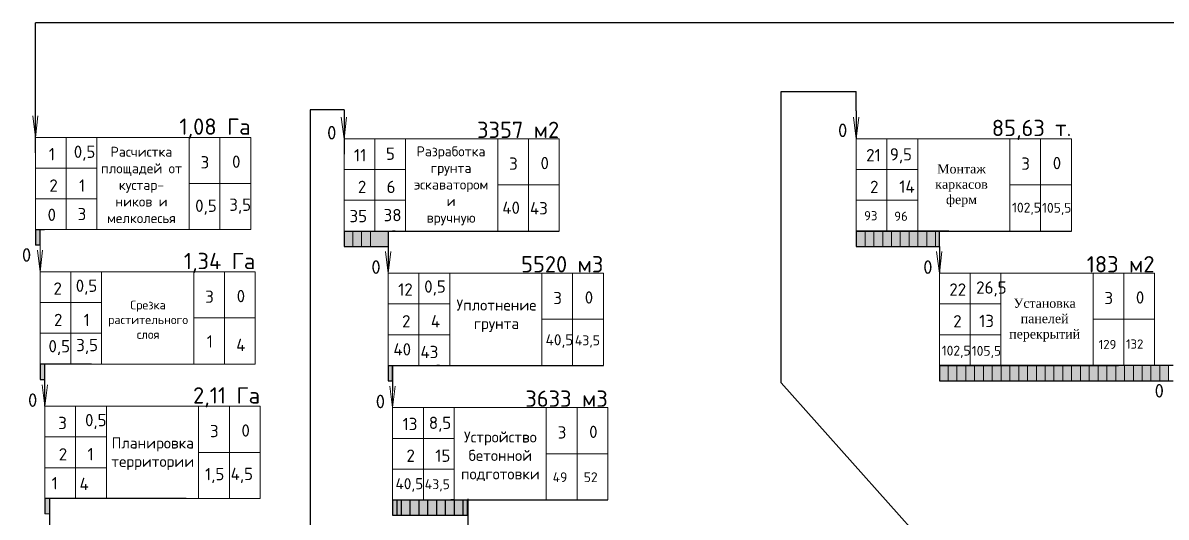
# Model space of a CAD drawing. Header units: millimetres. Extents: x -152693 to 518302, y -31658 to 793547.
# Drawn here: x 114927 to 135709, y 66083 to 75070 of the extents above; entities that cross this region are included whole.
import ezdxf

# ---------------------------------------------------------------- set-up
doc = ezdxf.new("R2010")
doc.units = ezdxf.units.MM
doc.styles.add('PDF ISOCPEUR', font='isocpeur.ttf')
doc.styles.add('ГОСТ 450', font='isocpeur.ttf', dxfattribs={"height": 450})

msp = doc.modelspace()

# ---------------------------------------------------------------- hatches: boundary and pattern name
at = {"lineweight": 20}
h = msp.add_hatch(color=1, dxfattribs=at)
h.dxf.hatch_style = 1
h.paths.add_polyline_path([(115157.12631, 71030.71434), (115237.27083, 71030.71434), (115237.27083, 71310.06721), (115157.12631, 71310.06721)])
h = msp.add_hatch(color=1, dxfattribs=at)
h.dxf.hatch_style = 1
h.paths.add_polyline_path([(120764.93655, 71006.14534), (120925.22558, 71006.14534), (120925.22558, 71285.49821), (120764.93655, 71285.49821)])
h = msp.add_hatch(color=1, dxfattribs=at)
h.dxf.hatch_style = 1
h.paths.add_polyline_path([(120925.22558, 71006.14534), (121085.51461, 71006.14534), (121085.51461, 71285.49821), (120925.22558, 71285.49821)])
h = msp.add_hatch(color=1, dxfattribs=at)
h.dxf.hatch_style = 1
h.paths.add_polyline_path([(121085.51461, 71006.14534), (121245.80364, 71006.14534), (121245.80364, 71285.49821), (121085.51461, 71285.49821)])
h = msp.add_hatch(color=1, dxfattribs=at)
h.dxf.hatch_style = 1
h.paths.add_polyline_path([(121245.80364, 71006.14534), (121568.68757, 71006.14534), (121568.68757, 71285.49821), (121245.80364, 71285.49821)])
h = msp.add_hatch(color=1, dxfattribs=at)
h.dxf.hatch_style = 1
h.paths.add_polyline_path([(130075.66237, 71006.14534), (130235.95141, 71006.14534), (130235.95141, 71285.49821), (130075.66237, 71285.49821)])
h = msp.add_hatch(color=1, dxfattribs=at)
h.dxf.hatch_style = 1
h.paths.add_polyline_path([(130235.95141, 71006.14534), (130396.24044, 71006.14534), (130396.24044, 71285.49821), (130235.95141, 71285.49821)])
h = msp.add_hatch(color=1, dxfattribs=at)
h.dxf.hatch_style = 1
h.paths.add_polyline_path([(130396.24044, 71006.14534), (130556.52947, 71006.14534), (130556.52947, 71285.49821), (130396.24044, 71285.49821)])
h = msp.add_hatch(color=1, dxfattribs=at)
h.dxf.hatch_style = 1
h.paths.add_polyline_path([(130556.52947, 71006.14534), (130716.8185, 71006.14534), (130716.8185, 71285.49821), (130556.52947, 71285.49821)])
h = msp.add_hatch(color=1, dxfattribs=at)
h.dxf.hatch_style = 1
h.paths.add_polyline_path([(130716.8185, 71006.14534), (130877.10753, 71006.14534), (130877.10753, 71285.49821), (130716.8185, 71285.49821)])
h = msp.add_hatch(color=1, dxfattribs=at)
h.dxf.hatch_style = 1
h.paths.add_polyline_path([(130877.10753, 71006.14534), (131037.39656, 71006.14534), (131037.39656, 71285.49821), (130877.10753, 71285.49821)])
h = msp.add_hatch(color=1, dxfattribs=at)
h.dxf.hatch_style = 1
h.paths.add_polyline_path([(131037.39656, 71006.14534), (131197.68559, 71006.14534), (131197.68559, 71285.49821), (131037.39656, 71285.49821)])
h = msp.add_hatch(color=1, dxfattribs=at)
h.dxf.hatch_style = 1
h.paths.add_polyline_path([(131197.68559, 71006.14534), (131357.97463, 71006.14534), (131357.97463, 71285.49821), (131197.68559, 71285.49821)])
h = msp.add_hatch(color=1, dxfattribs=at)
h.dxf.hatch_style = 1
h.paths.add_polyline_path([(131357.97463, 71006.14534), (131518.26366, 71006.14534), (131518.26366, 71285.49821), (131357.97463, 71285.49821)])
h = msp.add_hatch(color=1, dxfattribs=at)
h.dxf.hatch_style = 1
h.paths.add_polyline_path([(131518.26366, 71006.14534), (131586.75204, 71006.14534), (131586.75204, 71285.49821), (131518.26366, 71285.49821)])
h = msp.add_hatch(color=1, dxfattribs=at)
h.dxf.hatch_style = 1
h.paths.add_polyline_path([(115241.32601, 68587.20336), (115321.47052, 68587.20336), (115321.47052, 68866.55623), (115241.32601, 68866.55623)])
h = msp.add_hatch(color=1, dxfattribs=at)
h.dxf.hatch_style = 1
h.paths.add_polyline_path([(121568.68757, 68562.63435), (121648.83209, 68562.63435), (121648.83209, 68841.98722), (121568.68757, 68841.98722)])
h = msp.add_hatch(color=1, dxfattribs=at)
h.dxf.hatch_style = 1
h.paths.add_polyline_path([(131586.75204, 68562.63435), (131747.04107, 68562.63435), (131747.04107, 68841.98722), (131586.75204, 68841.98722)])
h = msp.add_hatch(color=1, dxfattribs=at)
h.dxf.hatch_style = 1
h.paths.add_polyline_path([(131747.04107, 68562.63435), (131907.3301, 68562.63435), (131907.3301, 68841.98722), (131747.04107, 68841.98722)])
h = msp.add_hatch(color=1, dxfattribs=at)
h.dxf.hatch_style = 1
h.paths.add_polyline_path([(131907.3301, 68562.63435), (132067.61913, 68562.63435), (132067.61913, 68841.98722), (131907.3301, 68841.98722)])
h = msp.add_hatch(color=1, dxfattribs=at)
h.dxf.hatch_style = 1
h.paths.add_polyline_path([(132067.61913, 68562.63435), (132227.90816, 68562.63435), (132227.90816, 68841.98722), (132067.61913, 68841.98722)])
h = msp.add_hatch(color=1, dxfattribs=at)
h.dxf.hatch_style = 1
h.paths.add_polyline_path([(132227.90816, 68562.63435), (132388.19719, 68562.63435), (132388.19719, 68841.98722), (132227.90816, 68841.98722)])
h = msp.add_hatch(color=1, dxfattribs=at)
h.dxf.hatch_style = 1
h.paths.add_polyline_path([(132388.19719, 68562.63435), (132548.48622, 68562.63435), (132548.48622, 68841.98722), (132388.19719, 68841.98722)])
h = msp.add_hatch(color=1, dxfattribs=at)
h.dxf.hatch_style = 1
h.paths.add_polyline_path([(132548.48622, 68562.63435), (132708.77526, 68562.63435), (132708.77526, 68841.98722), (132548.48622, 68841.98722)])
h = msp.add_hatch(color=1, dxfattribs=at)
h.dxf.hatch_style = 1
h.paths.add_polyline_path([(132708.77526, 68562.63435), (132869.06429, 68562.63435), (132869.06429, 68841.98722), (132708.77526, 68841.98722)])
h = msp.add_hatch(color=1, dxfattribs=at)
h.dxf.hatch_style = 1
h.paths.add_polyline_path([(132869.06429, 68562.63435), (133029.35332, 68562.63435), (133029.35332, 68841.98722), (132869.06429, 68841.98722)])
h = msp.add_hatch(color=1, dxfattribs=at)
h.dxf.hatch_style = 1
h.paths.add_polyline_path([(133029.35332, 68562.63435), (133189.64235, 68562.63435), (133189.64235, 68841.98722), (133029.35332, 68841.98722)])
h = msp.add_hatch(color=1, dxfattribs=at)
h.dxf.hatch_style = 1
h.paths.add_polyline_path([(133189.64235, 68562.63435), (133349.93138, 68562.63435), (133349.93138, 68841.98722), (133189.64235, 68841.98722)])
h = msp.add_hatch(color=1, dxfattribs=at)
h.dxf.hatch_style = 1
h.paths.add_polyline_path([(133349.93138, 68562.63435), (133510.22041, 68562.63435), (133510.22041, 68841.98722), (133349.93138, 68841.98722)])
h = msp.add_hatch(color=1, dxfattribs=at)
h.dxf.hatch_style = 1
h.paths.add_polyline_path([(133510.22041, 68562.63435), (133670.50944, 68562.63435), (133670.50944, 68841.98722), (133510.22041, 68841.98722)])
h = msp.add_hatch(color=1, dxfattribs=at)
h.dxf.hatch_style = 1
h.paths.add_polyline_path([(133670.50944, 68562.63435), (133830.79848, 68562.63435), (133830.79848, 68841.98722), (133670.50944, 68841.98722)])
h = msp.add_hatch(color=1, dxfattribs=at)
h.dxf.hatch_style = 1
h.paths.add_polyline_path([(133830.79848, 68562.63435), (133991.08751, 68562.63435), (133991.08751, 68841.98722), (133830.79848, 68841.98722)])
h = msp.add_hatch(color=1, dxfattribs=at)
h.dxf.hatch_style = 1
h.paths.add_polyline_path([(133991.08751, 68562.63435), (134151.37654, 68562.63435), (134151.37654, 68841.98722), (133991.08751, 68841.98722)])
h = msp.add_hatch(color=1, dxfattribs=at)
h.dxf.hatch_style = 1
h.paths.add_polyline_path([(134151.37654, 68562.63435), (134311.66557, 68562.63435), (134311.66557, 68841.98722), (134151.37654, 68841.98722)])
h = msp.add_hatch(color=1, dxfattribs=at)
h.dxf.hatch_style = 1
h.paths.add_polyline_path([(134311.66557, 68562.63435), (134471.9546, 68562.63435), (134471.9546, 68841.98722), (134311.66557, 68841.98722)])
h = msp.add_hatch(color=1, dxfattribs=at)
h.dxf.hatch_style = 1
h.paths.add_polyline_path([(134471.9546, 68562.63435), (134632.24363, 68562.63435), (134632.24363, 68841.98722), (134471.9546, 68841.98722)])
h = msp.add_hatch(color=1, dxfattribs=at)
h.dxf.hatch_style = 1
h.paths.add_polyline_path([(134632.24363, 68562.63435), (134792.53266, 68562.63435), (134792.53266, 68841.98722), (134632.24363, 68841.98722)])
h = msp.add_hatch(color=1, dxfattribs=at)
h.dxf.hatch_style = 1
h.paths.add_polyline_path([(134792.53266, 68562.63435), (134952.8217, 68562.63435), (134952.8217, 68841.98722), (134792.53266, 68841.98722)])
h = msp.add_hatch(color=1, dxfattribs=at)
h.dxf.hatch_style = 1
h.paths.add_polyline_path([(134952.8217, 68562.63435), (135113.11073, 68562.63435), (135113.11073, 68841.98722), (134952.8217, 68841.98722)])
h = msp.add_hatch(color=1, dxfattribs=at)
h.dxf.hatch_style = 1
h.paths.add_polyline_path([(135113.11073, 68562.63435), (135273.39976, 68562.63435), (135273.39976, 68841.98722), (135113.11073, 68841.98722)])
h = msp.add_hatch(color=1, dxfattribs=at)
h.dxf.hatch_style = 1
h.paths.add_polyline_path([(135273.39976, 68562.63435), (135433.68879, 68562.63435), (135433.68879, 68841.98722), (135273.39976, 68841.98722)])
h = msp.add_hatch(color=1, dxfattribs=at)
h.dxf.hatch_style = 1
h.paths.add_polyline_path([(135433.68879, 68562.63435), (135593.97782, 68562.63435), (135593.97782, 68841.98722), (135433.68879, 68841.98722)])
h = msp.add_hatch(color=1, dxfattribs=at)
h.dxf.hatch_style = 1
h.paths.add_polyline_path([(135593.97782, 68562.63435), (135754.26685, 68562.63435), (135754.26685, 68841.98722), (135593.97782, 68841.98722)])
h = msp.add_hatch(color=1, dxfattribs=at)
h.dxf.hatch_style = 1
h.paths.add_polyline_path([(115328.17222, 66143.69237), (115408.31673, 66143.69237), (115408.31673, 66423.04524), (115328.17222, 66423.04524)])
h = msp.add_hatch(color=1, dxfattribs=at)
h.dxf.hatch_style = 1
h.paths.add_polyline_path([(121648.83209, 66119.12337), (121809.12112, 66119.12337), (121809.12112, 66398.47624), (121648.83209, 66398.47624)])
h = msp.add_hatch(color=1, dxfattribs=at)
h.dxf.hatch_style = 1
h.paths.add_polyline_path([(121809.12112, 66119.12337), (121969.41015, 66119.12337), (121969.41015, 66398.47624), (121809.12112, 66398.47624)])
h = msp.add_hatch(color=1, dxfattribs=at)
h.dxf.hatch_style = 1
h.paths.add_polyline_path([(121969.41015, 66119.12337), (122129.69918, 66119.12337), (122129.69918, 66398.47624), (121969.41015, 66398.47624)])
h = msp.add_hatch(color=1, dxfattribs=at)
h.dxf.hatch_style = 1
h.paths.add_polyline_path([(122129.69918, 66119.12337), (122289.98821, 66119.12337), (122289.98821, 66398.47624), (122129.69918, 66398.47624)])
h = msp.add_hatch(color=1, dxfattribs=at)
h.dxf.hatch_style = 1
h.paths.add_polyline_path([(122289.98821, 66119.12337), (122450.27724, 66119.12337), (122450.27724, 66398.47624), (122289.98821, 66398.47624)])
h = msp.add_hatch(color=1, dxfattribs=at)
h.dxf.hatch_style = 1
h.paths.add_polyline_path([(122450.27724, 66119.15673), (122610.56628, 66119.15673), (122610.56628, 66398.5096), (122450.27724, 66398.5096)])
h = msp.add_hatch(color=1, dxfattribs=at)
h.dxf.hatch_style = 1
h.paths.add_polyline_path([(122611.66235, 66119.07326), (122771.95138, 66119.07326), (122771.95138, 66398.42613), (122611.66235, 66398.42613)])
h = msp.add_hatch(color=1, dxfattribs=at)
h.dxf.hatch_style = 1
h.paths.add_polyline_path([(122771.95138, 66119.06492), (122932.24041, 66119.06492), (122932.24041, 66398.41779), (122771.95138, 66398.41779)])
h = msp.add_hatch(color=1, dxfattribs=at)
h.dxf.hatch_style = 1
h.paths.add_polyline_path([(122932.24041, 66119.04824), (123010.74717, 66119.05249), (123010.74717, 66398.40537), (122932.24041, 66398.40111)])

# ---------------------------------------------------------------- linework, layer by layer
for p, q in [((165340.4008, 75070.12998), (115157.12631, 75070.12998)), ((115157.12631, 72986.18445), (115157.12631, 75070.12998)), ((128708.61972, 68527.0325), (128708.61972, 73821.55998)), ((128708.61972, 73821.55998), (130075.66237, 73821.55998)), ((130075.66237, 73469.62364), (130075.66237, 73821.55998)), ((120764.93655, 73488.87125), (120151.51998, 73488.87125)), ((120151.51998, 73488.87125), (120151.51998, 64990.52652)), ((120764.93655, 73488.87125), (120764.93655, 72682.26257)), ((130075.66237, 73469.62364), (130075.66237, 72961.61544)), ((115157.12631, 72706.83157), (115157.12631, 72986.18445)), ((115157.12631, 71310.06721), (115157.12631, 71030.71434)), ((115157.12631, 71310.06721), (115317.41535, 71310.06721)), ((120764.93655, 71285.49821), (121906.69544, 71285.49821)), ((120764.93655, 71285.49821), (124675.87676, 71285.49821)), ((120764.93655, 71285.49821), (124675.87676, 71285.49821)), ((120764.93655, 71285.49821), (122394.49497, 71285.49821)), ((120764.93655, 71285.49821), (124675.87676, 71285.49821)), ((120764.93655, 71285.49821), (120764.93655, 71006.14534)), ((120764.93655, 71285.49821), (121406.09267, 71285.49821)), ((121406.09267, 71285.49821), (121568.68757, 71285.49821)), ((121568.68757, 71285.49821), (121568.68757, 70554.89174)), ((121696.11279, 71285.49821), (121646.52622, 71285.49821)), ((130075.66237, 71285.49821), (131217.42126, 71285.49821)), ((130075.66237, 71285.49821), (133986.60259, 71285.49821)), ((130075.66237, 71285.49821), (133986.60259, 71285.49821)), ((130075.66237, 71285.49821), (131705.2208, 71285.49821)), ((130075.66237, 71285.49821), (133986.60259, 71285.49821)), ((130075.66237, 71285.49821), (133986.60259, 71285.49821)), ((130075.66237, 71285.49821), (130075.66237, 71006.14534)), ((131758.6972, 71285.49821), (130075.66237, 71285.49821)), ((131006.83861, 71285.49821), (130957.25205, 71285.49821)), ((131586.75204, 71006.14534), (131586.75204, 71285.49821)), ((131758.6972, 71285.49821), (131838.84172, 71285.49821)), ((115241.32601, 71030.71434), (115157.12631, 71030.71434)), ((120764.93655, 71006.14534), (121406.09267, 71006.14534)), ((121406.09267, 71006.14534), (121568.68757, 71006.14534)), ((130075.66237, 71006.14534), (131586.75204, 71006.14534)), ((131586.75204, 71006.14534), (131586.75204, 70518.10446)), ((115241.32601, 68866.55623), (115241.32601, 68587.20336)), ((116122.91568, 68866.55623), (115241.32601, 68866.55623)), ((115328.17222, 68099.16248), (115328.17222, 68866.55623)), ((116172.50225, 68866.55623), (116122.91568, 68866.55623)), ((121568.68757, 68841.98722), (122938.79824, 68841.98722)), ((121568.68757, 68841.98722), (125479.62778, 68841.98722)), ((121568.68757, 68841.98722), (125479.62778, 68841.98722)), ((121568.68757, 68841.98722), (123524.15768, 68841.98722)), ((121568.68757, 68841.98722), (125479.62778, 68841.98722)), ((121568.68757, 68841.98722), (121568.68757, 68562.63435)), ((121648.83209, 68562.63435), (121648.83209, 68841.98722)), ((121648.83209, 68562.63435), (121648.83209, 68841.98722)), ((121648.83209, 68841.98722), (121648.83209, 68374.13352)), ((122499.86381, 68841.98722), (122450.27724, 68841.98722)), ((131586.75204, 68841.98722), (132728.51092, 68841.98722)), ((131586.75204, 68841.98722), (134845.86888, 68841.98722)), ((131586.75204, 68841.98722), (134845.86888, 68841.98722)), ((131586.75204, 68841.98722), (133216.31046, 68841.98722)), ((131586.75204, 68841.98722), (134845.86888, 68841.98722)), ((131586.75204, 68841.98722), (134845.86888, 68841.98722)), ((131586.75204, 68841.98722), (131586.75204, 68562.63435)), ((131666.89655, 68841.98722), (131586.75204, 68841.98722)), ((135834.41137, 68841.98722), (131666.89655, 68841.98722)), ((132517.92828, 68841.98722), (132468.34171, 68841.98722)), ((115241.32601, 68587.20336), (115328.17222, 68587.20336)), ((121568.68757, 68562.63435), (121648.83209, 68562.63435)), ((128708.61972, 68527.0325), (131439.61534, 65467.9264)), ((131586.75204, 68562.63435), (135834.41137, 68562.63435)), ((115328.17222, 66423.04524), (115328.17222, 66143.69237)), ((117892.79672, 66423.04524), (115328.17222, 66423.04524)), ((115408.31673, 66423.04524), (115408.31673, 65655.65149)), ((116259.34846, 66423.04524), (116209.76189, 66423.04524)), ((121648.83209, 66398.47624), (123018.94275, 66398.47624)), ((121648.83209, 66398.47624), (125559.7723, 66398.47624)), ((121648.83209, 66398.47624), (125559.7723, 66398.47624)), ((121648.83209, 66398.47624), (123604.30219, 66398.47624)), ((121648.83209, 66398.47624), (125559.7723, 66398.47624)), ((121648.83209, 66398.47624), (121648.83209, 66119.12337)), ((121648.83209, 66398.47624), (121648.83209, 66119.12337)), ((121648.83209, 66398.47624), (121648.83209, 66119.12337)), ((121648.83209, 66398.47624), (121648.83209, 66119.12337)), ((121728.9766, 66119.12337), (121728.9766, 66398.47624)), ((121809.12112, 66119.12337), (121809.12112, 66398.47624)), ((121969.41015, 66119.12337), (121969.41015, 66398.47624)), ((122129.69918, 66119.12337), (122129.69918, 66398.47624)), ((122289.98821, 66119.12337), (122289.98821, 66398.47624)), ((122450.27724, 66119.12337), (122450.27724, 66398.47624)), ((122611.66235, 66119.07326), (122611.66235, 66398.47624)), ((122611.66235, 66398.42613), (122771.95138, 66398.42613)), ((122766.24358, 66398.47624), (122706.73969, 66398.47624)), ((122771.95138, 66119.07326), (122771.95138, 66398.42613)), ((122771.95138, 66398.41779), (122932.24041, 66398.41779)), ((122932.24041, 66119.06492), (122932.24041, 66398.41779)), ((122932.24041, 66119.05658), (122932.24041, 66398.40945)), ((122932.24041, 66398.40111), (123092.52944, 66398.40111)), ((123010.92373, 66398.40514), (123010.57062, 66119.05272)), ((123010.57062, 66119.05272), (123010.92373, 66398.40514)), ((123014.45144, 66415.0303), (123013.49115, 65655.31883)), ((123014.25409, 66119.22493), (123014.25409, 66398.57781)), ((123092.52944, 66398.39277), (123252.81847, 66398.39277)), ((121648.83209, 66119.12337), (121728.9766, 66119.12337)), ((121648.83209, 66119.07326), (122611.66235, 66119.07326)), ((122611.66235, 66119.07326), (122771.95138, 66119.07326)), ((122771.95138, 66119.06492), (122932.24041, 66119.06492)), ((122932.24041, 66119.05658), (123010.5705, 66118.95757))]:
    msp.add_line(p, q)
for p, q in [((119068.06653, 72986.18445), (115157.12631, 72986.18445)), ((115715.83206, 72986.18445), (115715.83206, 71310.06721)), ((116274.5378, 72986.18445), (116274.5378, 71310.06721)), ((117950.65504, 72986.18445), (117950.65504, 71310.06721)), ((118509.36078, 72986.18445), (118509.36078, 71310.06721)), ((119068.06653, 72986.18445), (119068.06653, 71310.06721)), ((124675.87676, 72961.61544), (120764.93655, 72961.61544)), ((121323.64229, 72961.61544), (121323.64229, 71285.49821)), ((121882.34804, 72961.61544), (121882.34804, 71285.49821)), ((123558.46527, 72961.61544), (123558.46527, 71285.49821)), ((124117.17102, 72961.61544), (124117.17102, 71285.49821)), ((124675.87676, 72961.61544), (124675.87676, 71285.49821)), ((133986.60259, 72961.61544), (130075.66237, 72961.61544)), ((130075.66237, 72961.61544), (130075.66237, 71285.49821)), ((130634.36812, 72961.61544), (130634.36812, 71285.49821)), ((131193.07386, 72961.61544), (131193.07386, 71285.49821)), ((132869.1911, 72961.61544), (132869.1911, 71285.49821)), ((133427.89684, 72961.61544), (133427.89684, 71285.49821)), ((133986.60259, 72961.61544), (133986.60259, 71285.49821)), ((115157.12631, 72706.83157), (115157.12631, 71310.06721)), ((120764.93655, 72682.26257), (120764.93655, 71285.49821)), ((115157.12631, 72427.4787), (116274.5378, 72427.4787)), ((120764.93655, 72402.9097), (121882.34804, 72402.9097)), ((130075.66237, 72402.9097), (131193.07386, 72402.9097)), ((117950.65504, 72148.12583), (119068.06653, 72148.12583)), ((123558.46527, 72123.55683), (124675.87676, 72123.55683)), ((132869.1911, 72123.55683), (133986.60259, 72123.55683)), ((115157.12631, 71868.77296), (116274.5378, 71868.77296)), ((120764.93655, 71844.20395), (121882.34804, 71844.20395)), ((130075.66237, 71844.20395), (131193.07386, 71844.20395)), ((115157.12631, 71310.06721), (119068.06653, 71310.06721)), ((120764.93655, 71285.49821), (124675.87676, 71285.49821)), ((130075.66237, 71285.49821), (133986.60259, 71285.49821)), ((119152.26622, 70542.67346), (115241.32601, 70542.67346)), ((115800.03175, 70542.67346), (115800.03175, 68866.55623)), ((116358.7375, 70542.67346), (116358.7375, 68866.55623)), ((118034.85473, 70542.67346), (118034.85473, 68866.55623)), ((118593.56047, 70542.67346), (118593.56047, 68866.55623)), ((119152.26622, 70542.67346), (119152.26622, 68866.55623)), ((125479.62778, 70518.10446), (121568.68757, 70518.10446)), ((121568.68757, 70518.10446), (121568.68757, 68841.98722)), ((122127.39332, 70518.10446), (122127.39332, 68841.98722)), ((122686.09906, 70518.10446), (122686.09906, 68841.98722)), ((124362.21629, 70518.10446), (124362.21629, 68841.98722)), ((124920.92204, 70518.10446), (124920.92204, 68841.98722)), ((125479.62778, 70518.10446), (125479.62778, 68841.98722)), ((135497.69225, 70518.10446), (131586.75204, 70518.10446)), ((132145.45778, 70518.10446), (132145.45778, 68841.98722)), ((132704.16352, 70518.10446), (132704.16352, 68841.98722)), ((134380.28076, 70518.10446), (134380.28076, 68841.98722)), ((134938.9865, 70518.10446), (134938.9865, 68841.98722)), ((135497.69225, 70518.10446), (135497.69225, 68841.98722)), ((115241.32601, 70263.32059), (115241.32601, 68866.55623)), ((131586.75204, 70238.75159), (131586.75204, 68841.98722)), ((115241.32601, 69983.96772), (116358.7375, 69983.96772)), ((121568.68757, 69959.39871), (122686.09906, 69959.39871)), ((131586.75204, 69959.39871), (132704.16352, 69959.39871)), ((118034.85473, 69704.61484), (119152.26622, 69704.61484)), ((124362.21629, 69680.04584), (125479.62778, 69680.04584)), ((134380.28076, 69680.04584), (135497.69225, 69680.04584)), ((115241.32601, 69425.26197), (116358.7375, 69425.26197)), ((121568.68757, 69400.69297), (122686.09906, 69400.69297)), ((131586.75204, 69400.69297), (132704.16352, 69400.69297)), ((115241.32601, 68866.55623), (119152.26622, 68866.55623)), ((121568.68757, 68841.98722), (125479.62778, 68841.98722)), ((131586.75204, 68841.98722), (134845.86888, 68841.98722)), ((119239.11243, 68099.16248), (115328.17222, 68099.16248)), ((115328.17222, 68099.16248), (115328.17222, 66423.04524)), ((115886.87796, 68099.16248), (115886.87796, 66423.04524)), ((116445.58371, 68099.16248), (116445.58371, 66423.04524)), ((118121.70094, 68099.16248), (118121.70094, 66423.04524)), ((118680.40668, 68099.16248), (118680.40668, 66423.04524)), ((119239.11243, 68099.16248), (119239.11243, 66423.04524)), ((125559.7723, 68074.59347), (121648.83209, 68074.59347)), ((122207.53783, 68074.59347), (122207.53783, 66398.47624)), ((122766.24358, 68074.59347), (122766.24358, 66398.47624)), ((124442.36081, 68074.59347), (124442.36081, 66398.47624)), ((125001.06655, 68074.59347), (125001.06655, 66398.47624)), ((125559.7723, 68074.59347), (125559.7723, 66398.47624)), ((121648.83209, 67795.2406), (121648.83209, 66398.47624)), ((115328.17222, 67540.45673), (116445.58371, 67540.45673)), ((121648.83209, 67515.88773), (122766.24358, 67515.88773)), ((118121.70094, 67261.10386), (119239.11243, 67261.10386)), ((124442.36081, 67236.53486), (125559.7723, 67236.53486)), ((115328.17222, 66981.75099), (116445.58371, 66981.75099)), ((121648.83209, 66957.18198), (122766.24358, 66957.18198)), ((115328.17222, 66423.04524), (119239.11243, 66423.04524)), ((121648.83209, 66398.47624), (125559.7723, 66398.47624))]:
    msp.add_line(p, q, dxfattribs=at)
for points in [[(115201.66872, 73378.15765), (115157.12631, 72986.18445), (115108.12966, 73378.15765)], [(120809.47896, 73353.58865), (120764.93655, 72961.61544), (120715.9399, 73353.58865)], [(130120.20478, 73353.58865), (130075.66237, 72961.61544), (130026.66572, 73353.58865)], [(115241.32601, 71310.06721), (115241.32601, 70263.32059)], [(131586.75204, 71285.49821), (131586.75204, 70238.75159)], [(115285.86842, 70934.64667), (115241.32601, 70542.67346), (115192.32936, 70934.64667)], [(121613.22998, 70910.07766), (121568.68757, 70518.10446), (121519.69092, 70910.07766)], [(131631.29444, 70910.07766), (131586.75204, 70518.10446), (131537.75538, 70910.07766)], [(121648.83209, 68841.98722), (121648.83209, 67795.2406)], [(115372.71463, 68491.13568), (115328.17222, 68099.16248), (115279.17557, 68491.13568)], [(121693.3745, 68466.56668), (121648.83209, 68074.59347), (121599.83544, 68466.56668)]]:
    msp.add_lwpolyline(points, dxfattribs=at)
at = {"color": 18, "lineweight": 20, "true_color": 0x000000}
msp.add_lwpolyline([(115157.12631, 71310.06721), (115236.92156, 71310.06721), (115236.92156, 71030.71434), (115157.12631, 71030.71434)], close=True, dxfattribs=at)
at = {"color": 1, "lineweight": 20}
for points in [[(120764.93655, 71285.49821), (120925.22558, 71285.49821), (120925.22558, 71006.14534), (120764.93655, 71006.14534)], [(120925.22558, 71285.49821), (121085.51461, 71285.49821), (121085.51461, 71006.14534), (120925.22558, 71006.14534)], [(121085.51461, 71285.49821), (121245.80364, 71285.49821), (121245.80364, 71006.14534), (121085.51461, 71006.14534)], [(121245.80364, 71285.49821), (121568.68757, 71285.49821), (121568.68757, 71006.14534), (121245.80364, 71006.14534)], [(130075.66237, 71285.49821), (130235.95141, 71285.49821), (130235.95141, 71006.14534), (130075.66237, 71006.14534)], [(130235.95141, 71285.49821), (130396.24044, 71285.49821), (130396.24044, 71006.14534), (130235.95141, 71006.14534)], [(130396.24044, 71285.49821), (130556.52947, 71285.49821), (130556.52947, 71006.14534), (130396.24044, 71006.14534)], [(130556.52947, 71285.49821), (130716.8185, 71285.49821), (130716.8185, 71006.14534), (130556.52947, 71006.14534)], [(130716.8185, 71285.49821), (130877.10753, 71285.49821), (130877.10753, 71006.14534), (130716.8185, 71006.14534)], [(130877.10753, 71285.49821), (131037.39656, 71285.49821), (131037.39656, 71006.14534), (130877.10753, 71006.14534)], [(131037.39656, 71285.49821), (131197.68559, 71285.49821), (131197.68559, 71006.14534), (131037.39656, 71006.14534)], [(131197.68559, 71285.49821), (131357.97463, 71285.49821), (131357.97463, 71006.14534), (131197.68559, 71006.14534)], [(131357.97463, 71285.49821), (131518.26366, 71285.49821), (131518.26366, 71006.14534), (131357.97463, 71006.14534)], [(131586.75204, 68841.98722), (131747.04107, 68841.98722), (131747.04107, 68562.63435), (131586.75204, 68562.63435)], [(131747.04107, 68841.98722), (131907.3301, 68841.98722), (131907.3301, 68562.63435), (131747.04107, 68562.63435)], [(131907.3301, 68841.98722), (132067.61913, 68841.98722), (132067.61913, 68562.63435), (131907.3301, 68562.63435)], [(132067.61913, 68841.98722), (132227.90816, 68841.98722), (132227.90816, 68562.63435), (132067.61913, 68562.63435)], [(132227.90816, 68841.98722), (132388.19719, 68841.98722), (132388.19719, 68562.63435), (132227.90816, 68562.63435)], [(132388.19719, 68841.98722), (132548.48622, 68841.98722), (132548.48622, 68562.63435), (132388.19719, 68562.63435)], [(132548.48622, 68841.98722), (132708.77526, 68841.98722), (132708.77526, 68562.63435), (132548.48622, 68562.63435)], [(132708.77526, 68841.98722), (132869.06429, 68841.98722), (132869.06429, 68562.63435), (132708.77526, 68562.63435)], [(132869.06429, 68841.98722), (133029.35332, 68841.98722), (133029.35332, 68562.63435), (132869.06429, 68562.63435)], [(133029.35332, 68841.98722), (133189.64235, 68841.98722), (133189.64235, 68562.63435), (133029.35332, 68562.63435)], [(133189.64235, 68841.98722), (133349.93138, 68841.98722), (133349.93138, 68562.63435), (133189.64235, 68562.63435)], [(133349.93138, 68841.98722), (133510.22041, 68841.98722), (133510.22041, 68562.63435), (133349.93138, 68562.63435)], [(133510.22041, 68841.98722), (133670.50944, 68841.98722), (133670.50944, 68562.63435), (133510.22041, 68562.63435)], [(133670.50944, 68841.98722), (133830.79848, 68841.98722), (133830.79848, 68562.63435), (133670.50944, 68562.63435)], [(133830.79848, 68841.98722), (133991.08751, 68841.98722), (133991.08751, 68562.63435), (133830.79848, 68562.63435)], [(133991.08751, 68841.98722), (134151.37654, 68841.98722), (134151.37654, 68562.63435), (133991.08751, 68562.63435)], [(134151.37654, 68841.98722), (134311.66557, 68841.98722), (134311.66557, 68562.63435), (134151.37654, 68562.63435)], [(134311.66557, 68841.98722), (134471.9546, 68841.98722), (134471.9546, 68562.63435), (134311.66557, 68562.63435)], [(134471.9546, 68841.98722), (134632.24363, 68841.98722), (134632.24363, 68562.63435), (134471.9546, 68562.63435)], [(134632.24363, 68841.98722), (134792.53266, 68841.98722), (134792.53266, 68562.63435), (134632.24363, 68562.63435)], [(134792.53266, 68841.98722), (134952.8217, 68841.98722), (134952.8217, 68562.63435), (134792.53266, 68562.63435)], [(134952.8217, 68841.98722), (135113.11073, 68841.98722), (135113.11073, 68562.63435), (134952.8217, 68562.63435)], [(135113.11073, 68841.98722), (135273.39976, 68841.98722), (135273.39976, 68562.63435), (135113.11073, 68562.63435)], [(135273.39976, 68841.98722), (135433.68879, 68841.98722), (135433.68879, 68562.63435), (135273.39976, 68562.63435)], [(135433.68879, 68841.98722), (135593.97782, 68841.98722), (135593.97782, 68562.63435), (135433.68879, 68562.63435)], [(135593.97782, 68841.98722), (135754.26685, 68841.98722), (135754.26685, 68562.63435), (135593.97782, 68562.63435)], [(115328.17222, 66423.04524), (115408.31673, 66423.04524), (115408.31673, 66143.69237), (115328.17222, 66143.69237)], [(121648.83209, 66398.47624), (121728.9766, 66398.47624), (121728.9766, 66119.12337), (121648.83209, 66119.12337)], [(121648.83209, 66398.47624), (123010.74717, 66398.40537), (123010.74717, 66119.05249), (121648.83209, 66119.12337)], [(121648.83209, 66398.47624), (121809.12112, 66398.47624), (121809.12112, 66119.12337), (121648.83209, 66119.12337)], [(121809.12112, 66398.47624), (121969.41015, 66398.47624), (121969.41015, 66119.12337), (121809.12112, 66119.12337)], [(121969.41015, 66398.47624), (122129.69918, 66398.47624), (122129.69918, 66119.12337), (121969.41015, 66119.12337)], [(122129.69918, 66398.47624), (122289.98821, 66398.47624), (122289.98821, 66119.12337), (122129.69918, 66119.12337)], [(122289.98821, 66398.47624), (122450.27724, 66398.47624), (122450.27724, 66119.12337), (122289.98821, 66119.12337)], [(122611.66235, 66398.42613), (122771.95138, 66398.42613), (122771.95138, 66119.07326), (122611.66235, 66119.07326)], [(122771.95138, 66398.41779), (122932.24041, 66398.41779), (122932.24041, 66119.06492), (122771.95138, 66119.06492)]]:
    msp.add_lwpolyline(points, close=True, dxfattribs=at)

# ---------------------------------------------------------------- texts
at = {"lineweight": 20, "style": 'PDF ISOCPEUR'}
for s, insert, char_height, attachment_point in [('1,08 Га ', (119068.06653, 73149.28145), 296.276621, 6), ('0', (120457.59392, 72949.51703), 246.89718, 7), ('3357 м2', (124675.87676, 73124.71244), 296.276621, 6), ('0', (129744.74786, 72993.3968), 246.89718, 7), ('85,63 т. ', (133986.60259, 73124.71244), 296.276621, 6), ('1', (115399.21427, 72570.62867), 223.4823, 7), ('0,5', (115852.57576, 72562.65592), 223.482298, 7), ('5', (121527.55476, 72579.42703), 223.4823, 7), ('0', (118729.30289, 72433.7834), 223.4823, 7), ('0', (124337.11312, 72409.2144), 223.4823, 7), ('0', (133647.83895, 72409.2144), 223.4823, 7), ('2', (115408.92362, 72000.4185), 223.4823, 7), ('1', (115948.51294, 72000.4185), 223.4823, 7), ('2', (121016.73386, 71975.8495), 223.4823, 7), ('2', (130327.45968, 71975.8495), 223.4823, 7), ('0,5', (118058.80641, 71581.39623), 223.482298, 7), ('3,5', (118679.31084, 71599.47581), 223.482298, 7), ('40', (123641.94508, 71597.26858), 223.482298, 7), ('102,5', (132907.49262, 71580.13507), 178.785838, 7), ('0', (115376.43613, 71468.78483), 223.4823, 7), ('0', (115376.43613, 71468.78483), 223.4823, 7), ('35', (120864.46349, 71444.58333), 223.482298, 7), ('0', (114909.48506, 70726.56165), 246.89718, 7), ('1,34 Га', (119152.26622, 70705.77046), 296.276621, 6), ('0', (121261.34495, 70506.00604), 246.89718, 7), ('5520 м3', (125479.62778, 70681.20146), 296.276621, 6), ('0', (131292.93999, 70506.00604), 246.89718, 7), ('183 м2 ', (135497.69225, 70681.20146), 296.276621, 6), ('2', (115483.41396, 70127.11769), 223.4823, 7), ('0,5', (115888.16149, 70127.11769), 223.482298, 7), ('0', (118813.50258, 69990.27242), 223.4823, 7), ('0', (125140.86414, 69965.70342), 223.4823, 7), ('0', (135158.92861, 69965.70342), 223.4823, 7), ('2', (115493.12332, 69556.90752), 223.4823, 7), ('1', (116032.71264, 69556.90752), 223.4823, 7), ('2', (121820.48488, 69532.33851), 223.4823, 7), ('2', (131838.54934, 69532.33851), 223.4823, 7), ('40', (121662.43936, 69022.21196), 223.482298, 7), ('40,5', (124428.89875, 69160.10454), 201.134068, 7), ('102,5', (131629.79533, 68979.43657), 178.785838, 7), ('2,11 Га', (119239.11243, 68262.25948), 296.276621, 6), ('3633 м3', (125559.7723, 68237.69047), 296.276621, 6), ('0', (135499.11172, 68257.26744), 246.89718, 7), ('0', (115020.82959, 68087.06406), 246.89718, 7), ('0', (121341.48946, 68062.49506), 246.89718, 7), ('3', (115570.26017, 67683.6067), 223.4823, 7), ('0', (118900.34879, 67546.76143), 223.4823, 7), ('0', (125221.00866, 67522.19243), 223.4823, 7), ('2', (115579.96953, 67113.39653), 223.4823, 7), ('1', (116102.68919, 67115.81016), 223.4823, 7), ('2', (121900.6294, 67088.82753), 223.4823, 7), ('40,5', (121700.29411, 66543.92077), 201.134068, 7), ('49', (124558.14108, 66718.91534), 178.785838, 7)]:
    msp.add_mtext(s, dxfattribs=dict(at, insert=insert, char_height=char_height, attachment_point=attachment_point))
at = {"lineweight": 20, "attachment_point": 5, "style": 'ГОСТ 450'}
for s, width, gutter_width, insert, char_height in [('\\pxqc;Расчистка\\Pплощадей от кустар-\\Pников и мелколесья', 1551.2572125, 9.0253, (117083.13138, 72122.88219), 181.0206612), ('\\pxqc;Разработка\\Pгрунта эскаватором \\Pи вручную', 954.0448734, 9.0253, (122710.59297, 72105.99181), 181.0206612), ('{\\fTimes New Roman|b0|i0|c204|p18;\\H0.83333x;Монтаж каркасов ферм}', 1060.0498594, 10.02812, (131989.51783, 72109.97917), 201.1340681), ('\\pxqc;Уплотнение грунта', 1060.0498594, 10.02812, (123535.87711, 69744.9679), 201.1340681), ('{\\fTimes New Roman|b0|i0|c204|p18;\\H0.83333x;Установка панелей перекрытий}', 1490.1035256, 10.02812, (133500.6075, 69666.46819), 201.1340681), ('\\pxqc;Срезка \\Pрастительного слоя', 848.0398875, 8.02249, (117203.03539, 69672.85834), 160.9072544), ('Устройство \\Pбетонной подготовки', 1060.0498594, 10.02812, (123606.65943, 67189.31469), 201.1340681), ('Планировка \\Pтерритории', 1060.0498594, 10.02812, (117288.80312, 67236.847), 201.1340681)]:
    msp.add_mtext_dynamic_manual_height_columns(s, width=width, gutter_width=gutter_width, heights=[0], dxfattribs=dict(at, insert=insert, char_height=char_height))
at = {"lineweight": 20, "attachment_point": 7, "style": 'PDF ISOCPEUR'}
for s, insert, char_height, width in [('11', (120946.2329, 72552.80737), 223.482298, 1189.1897492), ('21', (130256.95873, 72552.80737), 223.482298, 1189.1897492), ('9,5', (130685.58147, 72515.68265), 223.482298, 480.4869403), ('3', (118157.49439, 72423.24519), 223.4823, 671.0601081), ('3', (123765.30463, 72398.67618), 223.4823, 671.0601081), ('3', (133076.03045, 72398.67618), 223.4823, 671.0601081), ('6', (121539.43334, 71975.8495), 223.4823, 2282.4887686), ('14', (130858.45716, 71982.04466), 223.482298, 2282.4887686), ('3', (115922.56303, 71482.19425), 223.4823, 671.0601081), ('43', (124144.23055, 71587.91218), 223.482298, 671.0601081), ('105,5', (133453.2178, 71576.50109), 178.785838, 536.8480865), ('38', (121484.63119, 71462.94074), 223.482298, 671.0601081), ('93', (130219.06392, 71479.67706), 167.611723, 1171.3810609), ('96', (130767.22212, 71470.23718), 167.611723, 503.2950811), ('12', (121749.98393, 70109.29639), 223.482298, 1189.1897492), ('0,5', (122222.36673, 70111.92883), 223.482298, 480.4869403), ('22', (131768.04839, 70109.29639), 223.482298, 1189.1897492), ('26,5', (132256.16571, 70094.06827), 223.482298, 480.4869403), ('3', (118241.69409, 69979.7342), 223.4823, 671.0601081), ('3', (124569.05565, 69955.1652), 223.4823, 671.0601081), ('3', (134587.12011, 69955.1652), 223.4823, 671.0601081), ('4', (122343.18436, 69532.33851), 223.4823, 2282.4887686), ('13', (132310.68424, 69538.53367), 223.482298, 2282.4887686), ('0,5', (115392.7772, 69027.49052), 223.482298, 682.9319076), ('3,5', (115896.89616, 69047.60887), 223.482298, 671.0601081), ('1', (118269.52041, 69165.717), 223.4823, 2112.2661885), ('4', (118804.94395, 69103.03437), 223.4823, 671.0601081), ('43,5', (124960.18356, 69165.3257), 181.020661, 543.5586876), ('129', (134482.26758, 69138.00338), 167.611723, 1995.2641616), ('132', (134978.28243, 69146.43969), 167.611723, 503.2950811), ('43', (122154.72749, 68973.99241), 223.482298, 671.0601081), ('105,5', (132175.52051, 68975.80259), 178.785838, 536.8480865), ('0,5', (116057.00127, 67683.6067), 223.482298, 600.6912161), ('3', (118328.54029, 67536.22322), 223.4823, 671.0601081), ('13', (121830.12844, 67665.7854), 223.482298, 1189.1897492), ('8,5', (122306.89066, 67634.04444), 223.482298, 480.4869403), ('3', (124649.20016, 67511.65421), 223.4823, 671.0601081), ('15', (122423.32887, 67088.82753), 223.482298, 2282.4887686), ('1,5', (118238.655, 66701.46264), 223.482298, 2820.1531607), ('4,5', (118703.62823, 66705.23648), 223.482298, 671.0601081), ('1', (115450.70316, 66588.66809), 223.4823, 682.9319076), ('4', (115957.39833, 66575.39312), 223.4823, 671.0601081), ('43,5', (122231.57892, 66549.14193), 181.020661, 543.5586876), ('52', (125122.57332, 66719.45825), 178.785838, 536.8480865)]:
    msp.add_mtext(s, dxfattribs=dict(at, insert=insert, char_height=char_height, width=width))

doc.saveas('drawing.dxf')
